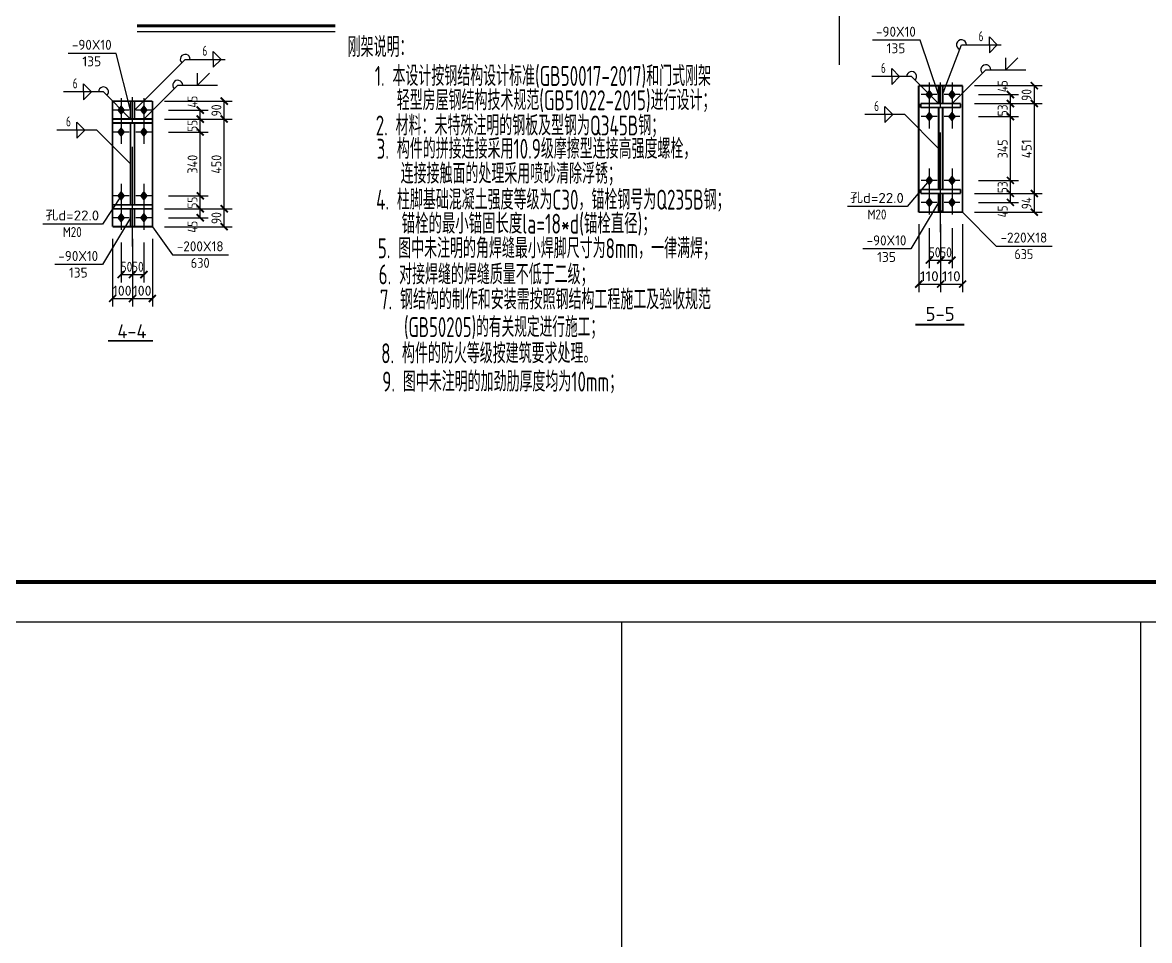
# Model space of a CAD drawing. Extents: x 14207793 to 14719554, y -1675802 to -1228715.
# Drawn here: x 14429390 to 14457655, y -1370679 to -1347660 of the extents above; entities that cross this region are included whole.
import ezdxf
from ezdxf.enums import TextEntityAlignment as Align

# ---------------------------------------------------------------- set-up
doc = ezdxf.new("R2010")
doc.units = 0
doc.header["$LTSCALE"] = 500
doc.header["$MEASUREMENT"] = 0
doc.linetypes.add('6', pattern=[8.75, 5, -1.25, 1.25, -1.25])
doc.layers.get('0').update_dxf_attribs({"linetype": 'CONTINUOUS'})
for name, color, linetype in [('10', 1, 'CONTINUOUS'), ('20', 2, 'CONTINUOUS'), ('AXIS', 3, 'CONTINUOUS'), ('DIM_SYMB', 3, 'CONTINUOUS'), ('PUB_TITLE', 4, 'CONTINUOUS'), ('SBEAMTAG', 7, 'CONTINUOUS'), ('尺寸标注', 253, 'CONTINUOUS'), ('焊缝标注', 253, 'CONTINUOUS'), ('编号标注', 253, 'CONTINUOUS'), ('螺栓孔标注', 7, 'CONTINUOUS'), ('钢板标注', 253, 'CONTINUOUS')]:
    doc.layers.add(name, color=color, linetype=linetype)
doc.styles.get("Standard").update_dxf_attribs({"font": 'SYSZ.shx', "width": 0.75, "bigfont": 'SYFS.shx'})
doc.styles.add('TSSD_REIN', font='Tssdeng.shx', dxfattribs={"width": 0.65, "bigfont": 'hztxt.shx'})

msp = doc.modelspace()

# ---------------------------------------------------------------- linework, layer by layer
at = {"color": 6}
msp.add_lwpolyline([(14444417.5, -1362692.5), (14457430, -1362692.5), (14457430, -1376567.5), (14444417.5, -1376567.5)], close=True, dxfattribs=at)
at = {"layer": '10', "color": 7, "linetype": '6'}
for p, q in [((14452417.5, -1352917.5), (14452417.5, -1348742.5)), ((14432147.5, -1353280), (14432147.5, -1349130))]:
    msp.add_line(p, q, dxfattribs=at)
at = {"layer": '10', "color": 253}
for p, q in [((14452132.5, -1349167.5), (14452132.5, -1349767.5)), ((14452702.5, -1349167.5), (14452702.5, -1349767.5)), ((14431862.5, -1349555), (14431862.5, -1350155)), ((14432432.5, -1349555), (14432432.5, -1350155)), ((14452332.5, -1349467.5), (14451932.5, -1349467.5)), ((14452902.5, -1349467.5), (14452502.5, -1349467.5)), ((14432062.5, -1349855), (14431662.5, -1349855)), ((14432632.5, -1349855), (14432232.5, -1349855)), ((14452132.5, -1349717.5), (14452132.5, -1350317.5)), ((14452702.5, -1349717.5), (14452702.5, -1350317.5)), ((14431862.5, -1350105), (14431862.5, -1350705)), ((14432432.5, -1350105), (14432432.5, -1350705)), ((14452332.5, -1350017.5), (14451932.5, -1350017.5)), ((14452902.5, -1350017.5), (14452502.5, -1350017.5)), ((14432062.5, -1350405), (14431662.5, -1350405)), ((14432632.5, -1350405), (14432232.5, -1350405)), ((14452132.5, -1351320.32), (14452132.5, -1351920.32)), ((14452702.5, -1351320.32), (14452702.5, -1351920.32)), ((14452332.5, -1351620.32), (14451932.5, -1351620.32)), ((14452902.5, -1351620.32), (14452502.5, -1351620.32)), ((14431862.5, -1351705), (14431862.5, -1352305)), ((14432432.5, -1351705), (14432432.5, -1352305)), ((14452132.5, -1351870.32), (14452132.5, -1352470.32)), ((14452702.5, -1351870.32), (14452702.5, -1352470.32)), ((14432062.5, -1352005), (14431662.5, -1352005)), ((14432632.5, -1352005), (14432232.5, -1352005)), ((14452332.5, -1352170.32), (14451932.5, -1352170.32)), ((14452902.5, -1352170.32), (14452502.5, -1352170.32)), ((14431862.5, -1352255), (14431862.5, -1352855)), ((14432432.5, -1352255), (14432432.5, -1352855)), ((14432062.5, -1352555), (14431662.5, -1352555)), ((14432632.5, -1352555), (14432232.5, -1352555))]:
    msp.add_line(p, q, dxfattribs=at)
at = {"layer": '10', "color": 3, "const_width": 45}
for points in [[(14451917.5, -1349692.5), (14451917.5, -1349792.5)], [(14452917.5, -1349692.5), (14451917.5, -1349692.5)], [(14451917.5, -1349792.5), (14452917.5, -1349792.5)], [(14452367.5, -1351845.32), (14452367.5, -1349792.5)], [(14452467.5, -1351845.32), (14452467.5, -1349792.5)], [(14452917.5, -1349792.5), (14452917.5, -1349692.5)], [(14431647.5, -1350080), (14431647.5, -1350180)], [(14432647.5, -1350080), (14431647.5, -1350080)], [(14431647.5, -1350180), (14432647.5, -1350180)], [(14432097.5, -1352230), (14432097.5, -1350180)], [(14432197.5, -1352230), (14432197.5, -1350180)], [(14432647.5, -1350180), (14432647.5, -1350080)], [(14451917.5, -1351845.32), (14451917.5, -1351945.32)], [(14452917.5, -1351845.32), (14451917.5, -1351845.32)], [(14451917.5, -1351945.32), (14452917.5, -1351945.32)], [(14452917.5, -1351945.32), (14452917.5, -1351845.32)], [(14431647.5, -1352230), (14431647.5, -1352330)], [(14432647.5, -1352230), (14431647.5, -1352230)], [(14432647.5, -1352330), (14432647.5, -1352230)], [(14431647.5, -1352330), (14432647.5, -1352330)]]:
    msp.add_lwpolyline(points, dxfattribs=at)
at = {"layer": '10', "const_width": 45}
for points in [[(14451782.5, -1355237.5), (14453015, -1355237.5)], [(14431535, -1355642.5), (14432665, -1355642.5)]]:
    msp.add_lwpolyline(points, dxfattribs=at)
at = {"layer": '10'}
for points in [[(14452132.5, -1349337.5), (14452032.5, -1349467.5), (14452232.5, -1349467.5), (14452132.5, -1349597.5)], [(14452702.5, -1349337.5), (14452602.5, -1349467.5), (14452802.5, -1349467.5), (14452702.5, -1349597.5)], [(14431862.5, -1349725), (14431762.5, -1349855), (14431962.5, -1349855), (14431862.5, -1349985)], [(14432432.5, -1349725), (14432332.5, -1349855), (14432532.5, -1349855), (14432432.5, -1349985)], [(14452132.5, -1349887.5), (14452032.5, -1350017.5), (14452232.5, -1350017.5), (14452132.5, -1350147.5)], [(14452702.5, -1349887.5), (14452602.5, -1350017.5), (14452802.5, -1350017.5), (14452702.5, -1350147.5)], [(14431862.5, -1350275), (14431762.5, -1350405), (14431962.5, -1350405), (14431862.5, -1350535)], [(14432432.5, -1350275), (14432332.5, -1350405), (14432532.5, -1350405), (14432432.5, -1350535)], [(14452132.5, -1351490.32), (14452032.5, -1351620.32), (14452232.5, -1351620.32), (14452132.5, -1351750.32)], [(14452702.5, -1351490.32), (14452602.5, -1351620.32), (14452802.5, -1351620.32), (14452702.5, -1351750.32)], [(14431862.5, -1351875), (14431762.5, -1352005), (14431962.5, -1352005), (14431862.5, -1352135)], [(14432432.5, -1351875), (14432332.5, -1352005), (14432532.5, -1352005), (14432432.5, -1352135)], [(14452132.5, -1352040.32), (14452032.5, -1352170.32), (14452232.5, -1352170.32), (14452132.5, -1352300.32)], [(14452702.5, -1352040.32), (14452602.5, -1352170.32), (14452802.5, -1352170.32), (14452702.5, -1352300.32)], [(14431862.5, -1352425), (14431762.5, -1352555), (14431962.5, -1352555), (14431862.5, -1352685)], [(14432432.5, -1352425), (14432332.5, -1352555), (14432532.5, -1352555), (14432432.5, -1352685)]]:
    msp.add_solid(points, dxfattribs=at)
at = {"layer": '20', "const_width": 45}
for points in [[(14451867.5, -1349242.5), (14451867.5, -1352417.5)], [(14452967.5, -1349242.5), (14451867.5, -1349242.5)], [(14452367.5, -1349242.5), (14452367.5, -1349692.5)], [(14452467.5, -1349242.5), (14452367.5, -1349242.5)], [(14452467.5, -1349692.5), (14452467.5, -1349242.5)], [(14452967.5, -1352417.5), (14452967.5, -1349242.5)], [(14431647.5, -1349630), (14431647.5, -1352780)], [(14432647.5, -1349630), (14431647.5, -1349630)], [(14432097.5, -1349630), (14432097.5, -1350080)], [(14432197.5, -1349630), (14432097.5, -1349630)], [(14432197.5, -1350080), (14432197.5, -1349630)], [(14432647.5, -1352780), (14432647.5, -1349630)], [(14452367.5, -1349692.5), (14452467.5, -1349692.5)], [(14432097.5, -1350080), (14432197.5, -1350080)], [(14452367.5, -1352395.32), (14452367.5, -1351945.32)], [(14452367.5, -1351945.32), (14452467.5, -1351945.32)], [(14452467.5, -1351945.32), (14452467.5, -1352395.32)], [(14432097.5, -1352780), (14432097.5, -1352330)], [(14432097.5, -1352330), (14432197.5, -1352330)], [(14432197.5, -1352330), (14432197.5, -1352780)], [(14451867.5, -1352417.5), (14452967.5, -1352417.5)], [(14452467.5, -1352395.32), (14452367.5, -1352395.32)], [(14431647.5, -1352780), (14432647.5, -1352780)], [(14432197.5, -1352780), (14432097.5, -1352780)]]:
    msp.add_lwpolyline(points, dxfattribs=at)
at = {"layer": 'AXIS'}
msp.add_lwpolyline([(14449883.33, -1348717.48), (14449883.33, -1335624.85), (14449763.31, -1335590.06), (14450003.35, -1335529.9), (14449883.33, -1335499.98), (14449883.33, -1322271.27)], dxfattribs=at)
at = {"layer": 'DIM_SYMB', "const_width": 70}
msp.add_lwpolyline([(14432260.98, -1347743.58), (14437234.78, -1347743.58)], dxfattribs=at)
at = {"layer": 'DIM_SYMB'}
msp.add_lwpolyline([(14432265.16, -1347883.58), (14437234.78, -1347883.58)], dxfattribs=at)
at = {"layer": 'PUB_TITLE'}
msp.add_lwpolyline([(14407030, -1362692.5), (14466430, -1362692.5), (14466430, -1320692.5), (14407030, -1320692.5)], close=True, dxfattribs=at)
at = {"layer": 'PUB_TITLE', "const_width": 100}
msp.add_lwpolyline([(14409530, -1361692.5), (14465430, -1361692.5), (14465430, -1321692.5), (14409530, -1321692.5)], close=True, dxfattribs=at)
at = {"layer": '尺寸标注'}
for p, q in [((14453267.5, -1349242.5), (14454967.5, -1349242.5)), ((14454767.5, -1349692.5), (14454767.5, -1349242.5)), ((14432947.5, -1349630), (14434647.5, -1349630)), ((14434447.5, -1350080), (14434447.5, -1349630)), ((14453367.5, -1349467.5), (14454367.5, -1349467.5)), ((14454167.5, -1349692.5), (14454167.5, -1349467.5)), ((14433047.5, -1349855), (14434047.5, -1349855)), ((14433847.5, -1350080), (14433847.5, -1349855)), ((14453267.5, -1349692.5), (14454967.5, -1349692.5)), ((14453267.5, -1349692.5), (14454967.5, -1349692.5)), ((14453367.5, -1349692.5), (14454367.5, -1349692.5)), ((14453367.5, -1349692.5), (14454367.5, -1349692.5)), ((14454167.5, -1350017.5), (14454167.5, -1349692.5)), ((14454767.5, -1351945.32), (14454767.5, -1349692.5)), ((14432947.5, -1350080), (14434647.5, -1350080)), ((14432947.5, -1350080), (14434647.5, -1350080)), ((14433047.5, -1350080), (14434047.5, -1350080)), ((14433047.5, -1350080), (14434047.5, -1350080)), ((14433847.5, -1350405), (14433847.5, -1350080)), ((14434447.5, -1352330), (14434447.5, -1350080)), ((14453367.5, -1350017.5), (14454367.5, -1350017.5)), ((14453367.5, -1350017.5), (14454367.5, -1350017.5)), ((14454167.5, -1351620.32), (14454167.5, -1350017.5)), ((14433047.5, -1350405), (14434047.5, -1350405)), ((14433047.5, -1350405), (14434047.5, -1350405)), ((14433847.5, -1352005), (14433847.5, -1350405)), ((14453367.5, -1351620.32), (14454367.5, -1351620.32)), ((14453367.5, -1351620.32), (14454367.5, -1351620.32)), ((14454167.5, -1351945.32), (14454167.5, -1351620.32)), ((14433047.5, -1352005), (14434047.5, -1352005)), ((14433047.5, -1352005), (14434047.5, -1352005)), ((14433847.5, -1352330), (14433847.5, -1352005)), ((14453267.5, -1351945.32), (14454967.5, -1351945.32)), ((14453267.5, -1351945.32), (14454967.5, -1351945.32)), ((14453367.5, -1351945.32), (14454367.5, -1351945.32)), ((14453367.5, -1351945.32), (14454367.5, -1351945.32)), ((14453367.5, -1352170.32), (14454367.5, -1352170.32)), ((14454167.5, -1352170.32), (14454167.5, -1351945.32)), ((14454767.5, -1352417.5), (14454767.5, -1351945.32)), ((14432947.5, -1352330), (14434647.5, -1352330)), ((14432947.5, -1352330), (14434647.5, -1352330)), ((14433047.5, -1352330), (14434047.5, -1352330)), ((14433047.5, -1352330), (14434047.5, -1352330)), ((14433847.5, -1352555), (14433847.5, -1352330)), ((14434447.5, -1352780), (14434447.5, -1352330)), ((14453267.5, -1352417.5), (14454967.5, -1352417.5)), ((14433047.5, -1352555), (14434047.5, -1352555)), ((14451867.5, -1352717.5), (14451867.5, -1354417.5)), ((14452417.5, -1352717.5), (14452417.5, -1354417.5)), ((14452417.5, -1352717.5), (14452417.5, -1354417.5)), ((14452967.5, -1352717.5), (14452967.5, -1354417.5)), ((14432947.5, -1352780), (14434647.5, -1352780)), ((14452132.5, -1352817.5), (14452132.5, -1353817.5)), ((14452417.5, -1352817.5), (14452417.5, -1353817.5)), ((14452417.5, -1352817.5), (14452417.5, -1353817.5)), ((14452702.5, -1352817.5), (14452702.5, -1353817.5)), ((14431647.5, -1353080), (14431647.5, -1354780)), ((14431862.5, -1353180), (14431862.5, -1354180)), ((14432147.5, -1353080), (14432147.5, -1354780)), ((14432147.5, -1353080), (14432147.5, -1354780)), ((14432147.5, -1353180), (14432147.5, -1354180)), ((14432147.5, -1353180), (14432147.5, -1354180)), ((14432432.5, -1353180), (14432432.5, -1354180)), ((14432647.5, -1353080), (14432647.5, -1354780)), ((14452132.5, -1353617.5), (14452417.5, -1353617.5)), ((14452417.5, -1353617.5), (14452702.5, -1353617.5)), ((14431862.5, -1353980), (14432147.5, -1353980)), ((14432147.5, -1353980), (14432432.5, -1353980)), ((14451867.5, -1354217.5), (14452417.5, -1354217.5)), ((14452417.5, -1354217.5), (14452967.5, -1354217.5)), ((14431647.5, -1354580), (14432147.5, -1354580)), ((14432147.5, -1354580), (14432647.5, -1354580))]:
    msp.add_line(p, q, dxfattribs=at)
at = {"layer": '尺寸标注', "const_width": 45}
for points in [[(14454079.11, -1349379.11), (14454255.89, -1349555.89)], [(14454679.11, -1349154.11), (14454855.89, -1349330.89)], [(14434359.11, -1349541.61), (14434535.89, -1349718.39)], [(14454079.11, -1349604.11), (14454255.89, -1349780.89)], [(14454079.11, -1349604.11), (14454255.89, -1349780.89)], [(14454679.11, -1349604.11), (14454855.89, -1349780.89)], [(14454679.11, -1349604.11), (14454855.89, -1349780.89)], [(14433759.11, -1349766.61), (14433935.89, -1349943.39)], [(14454079.11, -1349929.11), (14454255.89, -1350105.89)], [(14454079.11, -1349929.11), (14454255.89, -1350105.89)], [(14433759.11, -1349991.61), (14433935.89, -1350168.39)], [(14433759.11, -1349991.61), (14433935.89, -1350168.39)], [(14434359.11, -1349991.61), (14434535.89, -1350168.39)], [(14434359.11, -1349991.61), (14434535.89, -1350168.39)], [(14433759.11, -1350316.61), (14433935.89, -1350493.39)], [(14433759.11, -1350316.61), (14433935.89, -1350493.39)], [(14454079.11, -1351531.93), (14454255.89, -1351708.7)], [(14454079.11, -1351531.93), (14454255.89, -1351708.7)], [(14433759.11, -1351916.61), (14433935.89, -1352093.39)], [(14433759.11, -1351916.61), (14433935.89, -1352093.39)], [(14454079.11, -1351856.93), (14454255.89, -1352033.7)], [(14454079.11, -1351856.93), (14454255.89, -1352033.7)], [(14454679.11, -1351856.93), (14454855.89, -1352033.7)], [(14454679.11, -1351856.93), (14454855.89, -1352033.7)], [(14454079.11, -1352081.93), (14454255.89, -1352258.7)], [(14433759.11, -1352241.61), (14433935.89, -1352418.39)], [(14433759.11, -1352241.61), (14433935.89, -1352418.39)], [(14433759.11, -1352466.61), (14433935.89, -1352643.39)], [(14434359.11, -1352241.61), (14434535.89, -1352418.39)], [(14434359.11, -1352241.61), (14434535.89, -1352418.39)], [(14454679.11, -1352329.11), (14454855.89, -1352505.89)], [(14434359.11, -1352691.61), (14434535.89, -1352868.39)], [(14452044.11, -1353705.89), (14452220.89, -1353529.11)], [(14452329.11, -1353705.89), (14452505.89, -1353529.11)], [(14452329.11, -1353705.89), (14452505.89, -1353529.11)], [(14452614.11, -1353705.89), (14452790.89, -1353529.11)], [(14431774.11, -1354068.39), (14431950.89, -1353891.61)], [(14432059.11, -1354068.39), (14432235.89, -1353891.61)], [(14432059.11, -1354068.39), (14432235.89, -1353891.61)], [(14432344.11, -1354068.39), (14432520.89, -1353891.61)], [(14451779.11, -1354305.89), (14451955.89, -1354129.11)], [(14452329.11, -1354305.89), (14452505.89, -1354129.11)], [(14452329.11, -1354305.89), (14452505.89, -1354129.11)], [(14452879.11, -1354305.89), (14453055.89, -1354129.11)], [(14431559.11, -1354668.39), (14431735.89, -1354491.61)], [(14432059.11, -1354668.39), (14432235.89, -1354491.61)], [(14432059.11, -1354668.39), (14432235.89, -1354491.61)], [(14432559.11, -1354668.39), (14432735.89, -1354491.61)]]:
    msp.add_lwpolyline(points, dxfattribs=at)
at = {"layer": '焊缝标注'}
for p, q in [((14452467.5, -1349467.5), (14452939.26, -1348218.4)), ((14452939.26, -1348218.4), (14453939.26, -1348218.4)), ((14453639.26, -1348218.4), (14453639.26, -1348018.4)), ((14453639.26, -1348018.4), (14453839.26, -1348218.4)), ((14453639.26, -1348218.4), (14453639.26, -1348418.4)), ((14453639.26, -1348418.4), (14453839.26, -1348218.4)), ((14434170.8, -1348582.71), (14434170.8, -1348382.71)), ((14434170.8, -1348382.71), (14434370.8, -1348582.71)), ((14432197.5, -1349855), (14433470.8, -1348582.71)), ((14433470.8, -1348582.71), (14434470.8, -1348582.71)), ((14434170.8, -1348582.71), (14434170.8, -1348782.71)), ((14434170.8, -1348782.71), (14434370.8, -1348582.71)), ((14451189.49, -1349012.87), (14451189.49, -1348812.87)), ((14451389.49, -1349012.87), (14451189.49, -1348812.87)), ((14454051.37, -1348844.31), (14454351.37, -1348544.31)), ((14454051.37, -1348844.31), (14454051.37, -1348544.31)), ((14433781.37, -1349231.81), (14434081.37, -1348931.81)), ((14433781.37, -1349231.81), (14433781.37, -1348931.81)), ((14451689.49, -1349012.87), (14450689.49, -1349012.87)), ((14451189.49, -1349012.87), (14451189.49, -1349212.87)), ((14451389.49, -1349012.87), (14451189.49, -1349212.87)), ((14452367.5, -1349692.5), (14451689.49, -1349012.87)), ((14452702.5, -1349692.5), (14453551.37, -1348844.31)), ((14453551.37, -1348844.31), (14454551.37, -1348844.31)), ((14430919.49, -1349400.37), (14430919.49, -1349200.37)), ((14431119.49, -1349400.37), (14430919.49, -1349200.37)), ((14432432.5, -1350080), (14433281.37, -1349231.81)), ((14433281.37, -1349231.81), (14434281.37, -1349231.81)), ((14431419.49, -1349400.37), (14430419.49, -1349400.37)), ((14430919.49, -1349400.37), (14430919.49, -1349600.37)), ((14431119.49, -1349400.37), (14430919.49, -1349600.37)), ((14432097.5, -1350080), (14431419.49, -1349400.37)), ((14451019.99, -1349969.37), (14451019.99, -1349769.37)), ((14451219.99, -1349969.37), (14451019.99, -1349769.37)), ((14430749.99, -1350355.46), (14430749.99, -1350155.46)), ((14430949.99, -1350355.46), (14430749.99, -1350155.46)), ((14451519.99, -1349969.37), (14450519.99, -1349969.37)), ((14451019.99, -1349969.37), (14451019.99, -1350169.37)), ((14451219.99, -1349969.37), (14451019.99, -1350169.37)), ((14452367.5, -1350818.91), (14451519.99, -1349969.37)), ((14431249.99, -1350355.46), (14430249.99, -1350355.46)), ((14430749.99, -1350355.46), (14430749.99, -1350555.46)), ((14430949.99, -1350355.46), (14430749.99, -1350555.46)), ((14432097.5, -1351205), (14431249.99, -1350355.46))]:
    msp.add_line(p, q, dxfattribs=at)
for centre, start, end in [((14452939.26, -1348218.4), 0, 249.309516), ((14433470.8, -1348582.71), 0, 224.977194), ((14453551.37, -1348844.31), 0, 224.977194), ((14451689.49, -1349012.87), 314.931578, 180.000005), ((14431419.49, -1349400.37), 314.931548, 180.000005), ((14433281.37, -1349231.81), 0, 224.977194)]:
    msp.add_arc(centre, 125, start, end, dxfattribs=at)
for points in [[(14452467.5, -1349467.5), (14452516.87, -1349379.25), (14452488.8, -1349368.65)], [(14452367.5, -1349692.5), (14452307.49, -1349611.11), (14452286.25, -1349632.3)], [(14452702.5, -1349692.5), (14452783.84, -1349632.43), (14452762.64, -1349611.21)], [(14432197.5, -1349855), (14432278.84, -1349794.93), (14432257.64, -1349773.71)], [(14432097.5, -1350080), (14432037.49, -1349998.61), (14432016.26, -1350019.8)], [(14432432.5, -1350080), (14432513.84, -1350019.93), (14432492.64, -1349998.71)], [(14452367.5, -1350818.91), (14452307.49, -1350737.52), (14452286.25, -1350758.71)], [(14432097.5, -1351205), (14432037.49, -1351123.61), (14432016.26, -1351144.8)]]:
    msp.add_solid(points, dxfattribs=at)
at = {"layer": '编号标注', "const_width": 10}
for points in [[(14451872.5, -1350830, 1), (14451862.5, -1350830, 1), (14451872.5, -1350830, 1)], [(14431652.5, -1351205, 1), (14431642.5, -1351205, 1), (14431652.5, -1351205, 1)]]:
    msp.add_lwpolyline(points, format="xyb", dxfattribs=at)
at = {"layer": '螺栓孔标注'}
for p, q in [((14452132.5, -1351620.32), (14451579.97, -1352274.08)), ((14431862.5, -1352005), (14431397.02, -1352713.17)), ((14451579.97, -1352274.08), (14450079.97, -1352274.08)), ((14431397.02, -1352713.17), (14429897.02, -1352713.17))]:
    msp.add_line(p, q, dxfattribs=at)
at = {"layer": '螺栓孔标注', "const_width": 10}
for points in [[(14452137.5, -1351620.32, 1), (14452127.5, -1351620.32, 1), (14452137.5, -1351620.32, 1)], [(14431867.5, -1352005, 1), (14431857.5, -1352005, 1), (14431867.5, -1352005, 1)]]:
    msp.add_lwpolyline(points, format="xyb", dxfattribs=at)
at = {"layer": '钢板标注'}
for p, q in [((14451905.06, -1348105.15), (14450705.06, -1348105.15)), ((14452367.5, -1349467.5), (14451905.06, -1348105.15)), ((14431735.06, -1348432.61), (14430535.06, -1348432.61)), ((14432097.5, -1349855), (14431735.06, -1348432.61)), ((14452367.5, -1352170.32), (14451668.75, -1353338.49)), ((14452967.5, -1352417.5), (14453813.66, -1353268.39)), ((14432097.5, -1352555), (14431395.96, -1353729.92)), ((14432647.5, -1352780), (14433153.92, -1353486.91)), ((14451668.75, -1353338.49), (14450468.75, -1353338.49)), ((14453813.66, -1353268.39), (14455213.66, -1353268.39)), ((14433153.92, -1353486.91), (14434553.92, -1353486.91)), ((14431395.96, -1353729.92), (14430195.96, -1353729.92))]:
    msp.add_line(p, q, dxfattribs=at)
at = {"layer": '钢板标注', "const_width": 10}
for points in [[(14452372.5, -1349467.5, 1), (14452362.5, -1349467.5, 1), (14452372.5, -1349467.5, 1)], [(14432102.5, -1349855, 1), (14432092.5, -1349855, 1), (14432102.5, -1349855, 1)], [(14452372.5, -1352170.32, 1), (14452362.5, -1352170.32, 1), (14452372.5, -1352170.32, 1)], [(14452972.5, -1352417.5, 1), (14452962.5, -1352417.5, 1), (14452972.5, -1352417.5, 1)], [(14432102.5, -1352555, 1), (14432092.5, -1352555, 1), (14432102.5, -1352555, 1)], [(14432652.5, -1352780, 1), (14432642.5, -1352780, 1), (14432652.5, -1352780, 1)]]:
    msp.add_lwpolyline(points, format="xyb", dxfattribs=at)

# ---------------------------------------------------------------- texts
at = {"layer": '10'}
for s, width, p, p2 in [('5-5', 0.729001, (14452039.5, -1355142), (14452768.5, -1355142)), ('4-4', 0.71705, (14431769.5, -1355577), (14432498.5, -1355577))]:
    msp.add_text(s, height=350, dxfattribs=dict(at, width=width)).set_placement(p, p2, align=Align.FIT)
at = {"layer": 'SBEAMTAG', "style": 'TSSD_REIN', "width": 0.65}
for s, p in [('刚架说明：', (14437545, -1348525)), ('2. 材料：未特殊注明的钢板及型钢为Q345B钢；', (14438247.33, -1350492.09)), ('3. 构件的拼接连接采用10.9级摩擦型连接高强度螺栓，', (14438271.13, -1351075.61)), ('  连接接触面的处理采用喷砂清除浮锈；', (14438479.11, -1351698.81)), ('4. 柱脚基础混凝土强度等级为C30，锚栓钢号为Q235B钢；', (14438258.47, -1352352.33)), ('5. 图中未注明的角焊缝最小焊脚尺寸为8mm，一律满焊；', (14438298.92, -1353570.3)), ('6. 对接焊缝的焊缝质量不低于二级；', (14438322.32, -1354226.29)), ('7. 钢结构的制作和安装需按照钢结构工程施工及验收规范', (14438352.78, -1354855.21)), ('8. 构件的防火等级按建筑要求处理。', (14438384.78, -1356204.74)), ('9. 图中未注明的加劲肋厚度均为10mm；', (14438412.32, -1356913.79))]:
    msp.add_text(s, height=500, dxfattribs=at).set_placement(p)
at = {"layer": 'SBEAMTAG', "color": 6, "style": 'TSSD_REIN', "width": 0.65}
for s, p in [('1. 本设计按钢结构设计标准(GB50017-2017)和门式刚架', (14438224.87, -1349249.77, -3.2)), ('轻型房屋钢结构技术规范(GB51022-2015)进行设计；', (14438776.03, -1349858.58))]:
    msp.add_text(s, height=500, dxfattribs=at).set_placement(p)
at = {"layer": 'SBEAMTAG', "style": 'TSSD_REIN'}
for s, width, p, p2 in [('  锚栓的最小锚固长度la=18*d(锚栓直径)；', 0.648846, (14438490.38, -1352954.85), (14445271.63, -1352954.85)), ('  (GB50205)的有关规定进行施工；', 0.617082, (14438570.38, -1355547.35), (14443951.63, -1355547.35))]:
    msp.add_text(s, height=500, dxfattribs=dict(at, width=width)).set_placement(p, p2, align=Align.FIT)
at = {"layer": '尺寸标注'}
for s, width, p, p2 in [('45', 0.735, (14454097.5, -1349406.25), (14454097.5, -1349108.75)), ('90', 0.735, (14454697.5, -1349625), (14454697.5, -1349327.5)), ('45', 0.735, (14433777.5, -1349793.75), (14433777.5, -1349496.25)), ('90', 0.735, (14434377.5, -1350012.5), (14434377.5, -1349715)), ('53', 0.735, (14454097.5, -1350012.5), (14454097.5, -1349715)), ('55', 0.735, (14433777.5, -1350400), (14433777.5, -1350102.5)), ('345', 0.735, (14454097.5, -1351063.91), (14454097.5, -1350591.41)), ('451', 0.882, (14454697.5, -1351063.91), (14454697.5, -1350591.41)), ('340', 0.735, (14433777.5, -1351450), (14433777.5, -1350977.5)), ('450', 0.735, (14434377.5, -1351450), (14434377.5, -1350977.5)), ('53', 0.735001, (14454097.5, -1351940.32), (14454097.5, -1351642.82)), ('55', 0.735001, (14433777.5, -1352325), (14433777.5, -1352027.5)), ('94', 0.714001, (14454697.5, -1352338.91), (14454697.5, -1352041.41)), ('90', 0.735001, (14434377.5, -1352712.5), (14434377.5, -1352415)), ('45', 0.735001, (14454097.5, -1352546.57), (14454097.5, -1352249.07)), ('45', 0.735, (14433777.5, -1352931.25), (14433777.5, -1352633.75))]:
    msp.add_text(s, height=250, rotation=90, dxfattribs=dict(at, width=width)).set_placement(p, p2, align=Align.FIT)
for s, width, p, p2 in [('50', 0.735002, (14452117.5, -1353547.5), (14452415, -1353547.5)), ('50', 0.735002, (14452402.5, -1353547.5), (14452700, -1353547.5)), ('50', 0.735002, (14431847.5, -1353910), (14432145, -1353910)), ('50', 0.735002, (14432132.5, -1353910), (14432430, -1353910)), ('110', 0.862827, (14451897.5, -1354147.5), (14452370, -1354147.5)), ('110', 0.862827, (14452447.5, -1354147.5), (14452920, -1354147.5)), ('100', 0.793801, (14431652.5, -1354510), (14432125, -1354510)), ('100', 0.793801, (14432152.5, -1354510), (14432625, -1354510))]:
    msp.add_text(s, height=250, dxfattribs=dict(at, width=width)).set_placement(p, p2, align=Align.FIT)
at = {"layer": '焊缝标注', "width": 0.791542}
for p, p2 in [((14453369.26, -1348128.4), (14453491.76, -1348128.4)), ((14433900.8, -1348492.71), (14434023.3, -1348492.71)), ((14450919.49, -1348922.87), (14451041.99, -1348922.87)), ((14430649.49, -1349310.37), (14430771.99, -1349310.37)), ((14450749.99, -1349879.37), (14450872.49, -1349879.37)), ((14430479.99, -1350265.46), (14430602.49, -1350265.46))]:
    msp.add_text('6', height=250, dxfattribs=at).set_placement(p, p2, align=Align.FIT)
at = {"layer": '螺栓孔标注'}
for s, width, p, p2 in [('孔d=22.0', 0.842186, (14450147.47, -1352184.08), (14451494.97, -1352184.08)), ('孔d=22.0', 0.842187, (14429964.52, -1352623.17), (14431312.02, -1352623.17)), ('M20', 0.684307, (14450584.97, -1352599.08), (14451057.47, -1352599.08)), ('M20', 0.684311, (14430402.02, -1353038.17), (14430874.53, -1353038.17))]:
    msp.add_text(s, height=250, dxfattribs=dict(at, width=width)).set_placement(p, p2, align=Align.FIT)
at = {"layer": '钢板标注'}
for s, width, p, p2 in [('-90X10', 0.722328, (14450797.56, -1348015.15), (14451795.06, -1348015.15)), ('-90X10', 0.722328, (14430627.56, -1348342.61), (14431625.06, -1348342.61)), ('135', 0.793801, (14451060.06, -1348430.15), (14451532.56, -1348430.15)), ('135', 0.793801, (14430890.06, -1348757.61), (14431362.56, -1348757.61)), ('-90X10', 0.722328, (14450561.26, -1353248.49), (14451558.76, -1353248.49)), ('-220X18', 0.724192, (14453918.66, -1353178.39), (14455091.16, -1353178.39)), ('-200X18', 0.72419, (14433258.92, -1353396.91), (14434431.42, -1353396.91)), ('635', 0.735001, (14454268.66, -1353593.39), (14454741.16, -1353593.39)), ('-90X10', 0.722328, (14430288.46, -1353639.92), (14431285.96, -1353639.92)), ('630', 0.734996, (14433608.92, -1353811.91), (14434081.42, -1353811.91)), ('135', 0.793801, (14450823.76, -1353663.49), (14451296.26, -1353663.49)), ('135', 0.793798, (14430550.96, -1354054.92), (14431023.46, -1354054.92))]:
    msp.add_text(s, height=250, dxfattribs=dict(at, width=width)).set_placement(p, p2, align=Align.FIT)

doc.saveas('drawing.dxf')
